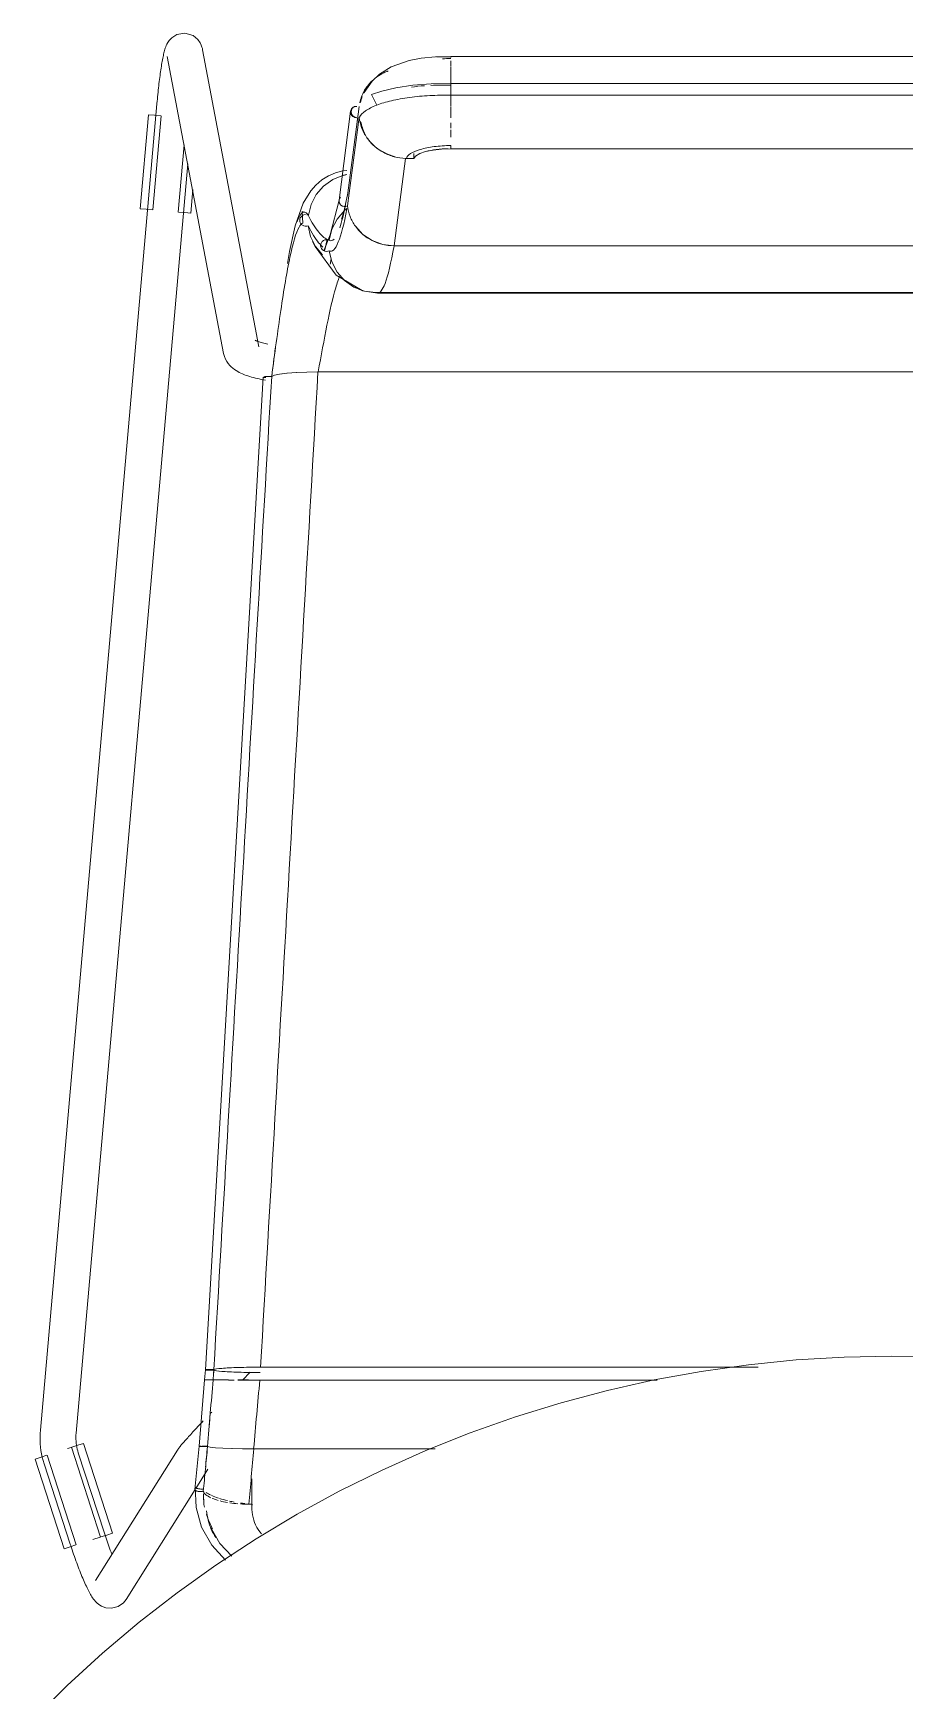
# Model space of a CAD drawing. Header units: millimetres. Extents: x 155927 to 317870, y -36033 to 97293.
# Drawn here: x 227791 to 228082, y 15946 to 16500 of the extents above; entities that cross this region are included whole.
import ezdxf

# ---------------------------------------------------------------- set-up
doc = ezdxf.new("R2010")
doc.units = ezdxf.units.MM
doc.header["$MEASUREMENT"] = 0
doc.layers.add('I-FURN', color=8, linetype='CONTINUOUS', lineweight=9)

msp = doc.modelspace()

# ---------------------------------------------------------------- linework, layer by layer
at = {"layer": 'I-FURN'}
for p, q in [((227837.53, 16498.52), (227836.68, 16497.61)), ((227839.19, 16499.56), (227837.53, 16498.52)), ((227841.95, 16500.04), (227839.19, 16499.56)), ((227844.7, 16499.21), (227841.95, 16500.04)), ((227844.7, 16499.21), (227846.28, 16497.89)), ((227834.72, 16492.56), (227834.62, 16492.1)), ((227834.82, 16493.01), (227834.72, 16492.56)), ((227834.92, 16493.43), (227834.82, 16493.01)), ((227835.02, 16493.85), (227834.92, 16493.43)), ((227835.13, 16494.25), (227835.02, 16493.85)), ((227835.24, 16494.64), (227835.13, 16494.25)), ((227835.37, 16495.04), (227835.24, 16494.64)), ((227835.51, 16495.44), (227835.37, 16495.04)), ((227835.68, 16495.87), (227835.51, 16495.44)), ((227835.9, 16496.35), (227835.68, 16495.87)), ((227836.2, 16496.91), (227835.9, 16496.35)), ((227836.68, 16497.61), (227836.2, 16496.91)), ((227846.28, 16497.89), (227847.02, 16496.81)), ((227847.02, 16496.81), (227847.4, 16496)), ((227847.4, 16496), (227847.61, 16495.38)), ((227847.61, 16495.38), (227847.75, 16494.87)), ((227847.75, 16494.87), (227847.83, 16494.45)), ((227866.65, 16395.16), (227847.83, 16494.45)), ((227833.78, 16487.16), (227833.69, 16486.52)), ((227833.88, 16487.77), (227833.78, 16487.16)), ((227833.97, 16488.38), (227833.88, 16487.77)), ((227834.06, 16488.96), (227833.97, 16488.38)), ((227834.15, 16489.53), (227834.06, 16488.96)), ((227834.24, 16490.08), (227834.15, 16489.53)), ((227834.34, 16490.62), (227834.24, 16490.08)), ((227834.43, 16491.13), (227834.34, 16490.62)), ((227834.53, 16491.63), (227834.43, 16491.13)), ((227834.62, 16492.1), (227834.53, 16491.63)), ((227836.04, 16492.22), (227854.86, 16392.93)), ((227910.81, 16488.73), (227906.92, 16486.34)), ((227916.85, 16490.86), (227910.81, 16488.73)), ((227920.89, 16491.65), (227916.85, 16490.86)), ((227925.71, 16492.15), (227920.89, 16491.65)), ((227930.74, 16492.26), (227925.71, 16492.15)), ((228225.59, 16492.27), (227930.74, 16492.27)), ((227930.74, 16492.26), (227930.74, 16492.09)), ((227930.74, 16491.96), (227930.74, 16492.25)), ((227930.74, 16489.02), (227930.74, 16490.77)), ((227930.74, 16486.17), (227930.74, 16488.75)), ((227930.74, 16488.23), (227930.74, 16486.15)), ((227833.1, 16481.72), (227833.02, 16480.99)), ((227833.18, 16482.44), (227833.1, 16481.72)), ((227833.26, 16483.15), (227833.18, 16482.44)), ((227833.35, 16483.85), (227833.26, 16483.15)), ((227833.43, 16484.53), (227833.35, 16483.85)), ((227833.52, 16485.21), (227833.43, 16484.53)), ((227833.61, 16485.87), (227833.52, 16485.21)), ((227833.69, 16486.52), (227833.61, 16485.87)), ((227904.45, 16484.04), (227901.77, 16480.15)), ((227906.92, 16486.34), (227904.45, 16484.04)), ((227912.46, 16481.8), (227907.77, 16480.7)), ((227918.08, 16482.65), (227912.46, 16481.8)), ((227924.2, 16483.13), (227918.08, 16482.65)), ((227930.74, 16483.23), (227924.2, 16483.13)), ((227930.74, 16486.01), (227930.74, 16482.98)), ((227930.74, 16482.98), (227930.74, 16486)), ((228225.59, 16483.23), (227930.74, 16483.23)), ((227930.74, 16479.38), (227930.74, 16483.23)), ((227930.74, 16483.23), (227930.74, 16483.16)), ((227930.74, 16483.16), (227930.74, 16482.96)), ((227930.74, 16482.96), (227930.74, 16482.66)), ((227930.74, 16482.66), (227930.74, 16482.27)), ((227930.74, 16482.27), (227930.74, 16481.81)), ((227930.74, 16481.81), (227930.74, 16481.32)), ((227832.56, 16476.37), (227793.62, 16033.05)), ((227832.58, 16476.53), (227832.56, 16476.37)), ((227832.65, 16477.28), (227832.58, 16476.53)), ((227832.72, 16478.03), (227832.65, 16477.28)), ((227832.79, 16478.78), (227832.72, 16478.03)), ((227832.86, 16479.52), (227832.79, 16478.78)), ((227832.94, 16480.26), (227832.86, 16479.52)), ((227833.02, 16480.99), (227832.94, 16480.26)), ((227901.77, 16480.15), (227901.67, 16479.95)), ((227907.77, 16480.7), (227904.31, 16479.54)), ((227904.31, 16479.54), (227906.07, 16476)), ((227930.74, 16481.32), (227930.74, 16480.82)), ((227930.74, 16480.82), (227930.74, 16480.35)), ((227930.74, 16480.35), (227930.74, 16479.93)), ((227930.74, 16479.93), (227930.74, 16479.6)), ((227930.74, 16479.6), (227930.74, 16479.38)), ((227930.74, 16479.29), (227930.74, 16475.48)), ((227930.74, 16475.48), (227930.74, 16479.29)), ((227930.74, 16479.27), (228225.59, 16479.27)), ((227826.99, 16441.35), (227829.75, 16472.76)), ((227829.75, 16472.76), (227831.79, 16472.58)), ((227831.22, 16440.98), (227833.98, 16472.39)), ((227831.79, 16472.58), (227833.86, 16472.4)), ((227897.29, 16473.96), (227893.43, 16444.18)), ((227900.11, 16471.98), (227896.26, 16442.27)), ((227900.13, 16475.52), (227896.28, 16445.82)), ((227899.67, 16471.99), (227899.36, 16469.55)), ((227930.74, 16471.73), (227930.74, 16475.29)), ((227930.74, 16468.26), (227930.74, 16470.1)), ((227930.74, 16465.28), (227930.74, 16467.74)), ((227841.64, 16462.72), (227839.67, 16440.24)), ((227918.39, 16459.77), (227918.39, 16458.11)), ((227918.39, 16459.77), (227918.39, 16458.12)), ((227919.03, 16458.97), (227920.38, 16459.76)), ((227920.38, 16459.76), (227922.36, 16460.43)), ((227922.36, 16460.43), (227924.85, 16460.94)), ((227924.85, 16460.94), (227927.7, 16461.26)), ((227927.7, 16461.26), (227930.74, 16461.36)), ((228225.59, 16461.42), (227930.74, 16461.42)), ((227930.74, 16461.36), (228225.59, 16461.36)), ((227805.57, 16032), (227842.85, 16456.35)), ((227894.75, 16454.03), (227892.24, 16453.37)), ((227896.08, 16454.17), (227894.75, 16454.03)), ((227911.81, 16428.9), (227915.67, 16458.18)), ((227915.67, 16458.18), (227918.39, 16458.11)), ((227918.39, 16458.11), (227919.03, 16458.97)), ((227885.7, 16449.28), (227883.96, 16447.32)), ((227887.67, 16450.97), (227885.7, 16449.28)), ((227888.29, 16448.94), (227885.81, 16446.12)), ((227889.87, 16452.34), (227887.67, 16450.97)), ((227891.37, 16451.12), (227888.29, 16448.94)), ((227892.24, 16453.37), (227889.87, 16452.34)), ((227894.89, 16452.52), (227891.37, 16451.12)), ((227896.07, 16452.79), (227894.89, 16452.52)), ((227894.89, 16452.51), (227896.07, 16452.78)), ((227843.9, 16439.86), (227844.6, 16447.76)), ((227881.46, 16443.21), (227878.78, 16435.58)), ((227883.96, 16447.32), (227881.46, 16443.21)), ((227884.07, 16442.8), (227883.17, 16439.17)), ((227885.81, 16446.12), (227884.07, 16442.8)), ((227893.45, 16444.26), (227890.48, 16432.64)), ((227893.49, 16444.42), (227893.42, 16443.95)), ((227893.42, 16443.95), (227893.49, 16443.48)), ((227893.67, 16444.86), (227893.49, 16444.42)), ((227893.49, 16443.48), (227893.68, 16443.04)), ((227893.97, 16445.24), (227893.67, 16444.86)), ((227893.68, 16443.04), (227893.97, 16442.65)), ((227893.97, 16442.65), (227894.35, 16442.35)), ((227895.03, 16440.31), (227896.41, 16446.6)), ((227829.03, 16441.17), (227826.99, 16441.35)), ((227831.1, 16440.99), (227829.03, 16441.17)), ((227841.86, 16440.04), (227839.79, 16440.23)), ((227843.9, 16439.86), (227841.86, 16440.04)), ((227880.29, 16437.46), (227880.37, 16437.95)), ((227880.36, 16437.95), (227880.29, 16437.46)), ((227880.35, 16436.98), (227880.29, 16437.46)), ((227880.29, 16437.46), (227880.35, 16436.98)), ((227880.56, 16438.4), (227880.36, 16437.95)), ((227880.37, 16437.95), (227880.56, 16438.4)), ((227880.56, 16438.4), (227880.86, 16438.8)), ((227880.86, 16438.8), (227880.56, 16438.4)), ((227880.86, 16438.8), (227881.25, 16439.1)), ((227881.25, 16439.1), (227880.86, 16438.8)), ((227882.26, 16440.09), (227881.09, 16440.41)), ((227881.09, 16440.41), (227881.28, 16436.56)), ((227881.25, 16439.1), (227881.7, 16439.3)), ((227881.7, 16439.3), (227881.25, 16439.1)), ((227882.2, 16439.38), (227881.7, 16439.3)), ((227881.7, 16439.3), (227882.2, 16439.37)), ((227882.69, 16439.33), (227883.16, 16439.16)), ((227883.17, 16439.17), (227882.69, 16439.33)), ((227892.77, 16437.91), (227891.02, 16434.51)), ((227895.28, 16440.78), (227892.77, 16437.91)), ((227894.28, 16437.88), (227895.03, 16440.31)), ((227894.35, 16442.35), (227894.81, 16442.16)), ((227894.81, 16442.16), (227895.3, 16442.08)), ((227896.03, 16441.41), (227895.28, 16440.78)), ((227895.3, 16442.08), (227895.79, 16442.12)), ((227896.09, 16442.2), (227896.26, 16442.27)), ((227878.78, 16435.58), (227876.89, 16427.06)), ((227880.53, 16436.52), (227880.35, 16436.98)), ((227880.35, 16436.98), (227880.53, 16436.52)), ((227880.82, 16436.12), (227880.53, 16436.52)), ((227880.53, 16436.52), (227880.82, 16436.11)), ((227881.2, 16435.8), (227880.82, 16436.12)), ((227880.82, 16436.11), (227881.2, 16435.8)), ((227881.65, 16435.59), (227881.2, 16435.8)), ((227881.2, 16435.8), (227881.65, 16435.59)), ((227882.14, 16435.5), (227881.65, 16435.59)), ((227881.65, 16435.59), (227882.14, 16435.5)), ((227882.64, 16435.53), (227882.14, 16435.5)), ((227882.14, 16435.5), (227882.64, 16435.53)), ((227883.11, 16435.68), (227882.64, 16435.53)), ((227882.64, 16435.53), (227883.11, 16435.68)), ((227883.91, 16432.07), (227883.11, 16435.68)), ((227883.11, 16435.68), (227883.9, 16432.06)), ((227883.9, 16432.06), (227885.54, 16428.74)), ((227885.55, 16428.74), (227883.91, 16432.07)), ((227890.48, 16432.64), (227888.31, 16427.32)), ((227891.02, 16434.51), (227890.12, 16430.8)), ((227898.89, 16435.51), (227901.38, 16432.77)), ((227901.38, 16432.77), (227904.49, 16430.69)), ((227876.89, 16427.06), (227876.16, 16422.99)), ((227885.49, 16428.67), (227884.6, 16430.41)), ((227892.47, 16419.13), (227885.49, 16428.67)), ((227885.54, 16428.74), (227887.94, 16425.91)), ((227887.94, 16425.9), (227885.55, 16428.74)), ((227887.35, 16429.53), (227887.28, 16429.04)), ((227887.28, 16429.04), (227887.35, 16428.55)), ((227887.29, 16429.04), (227887.35, 16429.53)), ((227887.35, 16428.55), (227887.29, 16429.04)), ((227887.54, 16430), (227887.35, 16429.53)), ((227887.35, 16429.53), (227887.54, 16429.99)), ((227887.54, 16428.09), (227887.35, 16428.55)), ((227887.35, 16428.55), (227887.54, 16428.09)), ((227887.54, 16429.99), (227887.83, 16430.4)), ((227887.83, 16430.4), (227887.54, 16430)), ((227887.83, 16427.69), (227887.54, 16428.09)), ((227887.54, 16428.09), (227887.83, 16427.69)), ((227887.83, 16430.4), (227888.22, 16430.71)), ((227888.21, 16430.71), (227887.83, 16430.4)), ((227888.22, 16427.38), (227887.83, 16427.69)), ((227887.83, 16427.69), (227888.21, 16427.37)), ((227888.66, 16430.92), (227888.21, 16430.71)), ((227888.21, 16427.37), (227888.66, 16427.17)), ((227888.22, 16430.71), (227888.67, 16430.91)), ((227888.67, 16427.17), (227888.22, 16427.38)), ((227889.44, 16431.08), (227888.61, 16427.19)), ((227889.16, 16431), (227888.66, 16430.92)), ((227888.66, 16427.17), (227889.16, 16427.09)), ((227888.67, 16430.91), (227889.16, 16431)), ((227889.16, 16427.09), (227888.67, 16427.17)), ((227889.16, 16431), (227889.65, 16430.96)), ((227889.65, 16430.96), (227889.16, 16431)), ((227889.65, 16427.13), (227889.16, 16427.09)), ((227889.16, 16427.09), (227889.65, 16427.13)), ((227889.65, 16430.96), (227890.12, 16430.79)), ((227890.12, 16430.8), (227889.65, 16430.96)), ((227890.12, 16427.29), (227889.65, 16427.13)), ((227889.65, 16427.13), (227890.12, 16427.29)), ((227890.12, 16427.29), (227891.02, 16423.58)), ((227904.49, 16430.69), (227908.04, 16429.37)), ((227908.04, 16429.37), (227911.81, 16428.9)), ((228244.52, 16428.9), (227911.81, 16428.9)), ((227911.81, 16428.9), (228244.52, 16428.9)), ((227892.77, 16420.19), (227891.02, 16423.58)), ((227891.02, 16423.58), (227892.77, 16420.18)), ((227901.12, 16414.01), (227892.47, 16419.13)), ((227895.28, 16417.31), (227892.77, 16420.19)), ((227892.77, 16420.18), (227895.28, 16417.31)), ((227898.42, 16415.14), (227895.28, 16417.31)), ((227895.28, 16417.31), (227898.41, 16415.14)), ((227901.28, 16413.94), (227898.1, 16415.31)), ((227898.41, 16415.14), (227901.98, 16413.77)), ((227901.99, 16413.78), (227898.42, 16415.14)), ((227906.31, 16413.15), (227901.28, 16413.94)), ((227901.98, 16413.77), (227905.77, 16413.3)), ((227905.77, 16413.3), (227901.99, 16413.78)), ((228250.56, 16413.3), (227905.77, 16413.3)), ((227905.77, 16413.3), (228250.56, 16413.3)), ((227906.31, 16413.15), (228211.11, 16413.15)), ((227854.86, 16392.93), (227855.12, 16391.94)), ((227865.43, 16397.39), (227865.45, 16397.37)), ((227865.45, 16397.37), (227865.53, 16397.33)), ((227865.53, 16397.33), (227865.61, 16397.28)), ((227865.61, 16397.28), (227865.77, 16397.21)), ((227865.77, 16397.21), (227865.96, 16397.12)), ((227865.96, 16397.12), (227866.19, 16397.03)), ((227866.19, 16397.03), (227866.46, 16396.93)), ((227866.46, 16396.93), (227866.77, 16396.82)), ((227866.77, 16396.82), (227867.1, 16396.71)), ((227867.1, 16396.71), (227867.47, 16396.6)), ((227867.47, 16396.6), (227867.86, 16396.5)), ((227867.86, 16396.5), (227868.28, 16396.39)), ((227868.28, 16396.39), (227868.73, 16396.29)), ((227868.73, 16396.29), (227869.2, 16396.19)), ((227869.2, 16396.19), (227869.69, 16396.09)), ((227855.12, 16391.94), (227855.48, 16391.04)), ((227855.48, 16391.04), (227855.92, 16390.25)), ((227855.92, 16390.25), (227856.4, 16389.57)), ((227856.4, 16389.57), (227856.91, 16388.97)), ((227856.91, 16388.97), (227857.43, 16388.45)), ((227857.43, 16388.45), (227857.96, 16388)), ((227857.96, 16388), (227858.5, 16387.6)), ((227858.5, 16387.6), (227859.03, 16387.24)), ((227859.03, 16387.24), (227859.57, 16386.91)), ((227848.76, 16053.17), (227868.05, 16385.08)), ((227859.57, 16386.91), (227860.11, 16386.62)), ((227860.11, 16386.62), (227860.66, 16386.35)), ((227860.66, 16386.35), (227861.22, 16386.1)), ((227861.22, 16386.1), (227861.79, 16385.86)), ((227861.79, 16385.86), (227862.37, 16385.64)), ((227862.37, 16385.64), (227862.96, 16385.44)), ((227862.96, 16385.44), (227863.57, 16385.24)), ((227863.57, 16385.24), (227864.18, 16385.06)), ((227864.18, 16385.06), (227864.81, 16384.89)), ((227864.81, 16384.89), (227865.46, 16384.73)), ((227865.46, 16384.73), (227866.11, 16384.57)), ((227866.11, 16384.57), (227866.78, 16384.43)), ((227866.78, 16384.43), (227867.46, 16384.3)), ((227867.46, 16384.3), (227868.15, 16384.17)), ((227868.05, 16385.08), (227868.11, 16385.03)), ((227868.11, 16385.03), (227868.05, 16385.08)), ((227868.15, 16384.17), (227868.86, 16384.06)), ((227868.59, 16384.93), (227868.29, 16384.98)), ((227868.3, 16384.98), (227868.59, 16384.93)), ((227868.31, 16385.18), (227868.61, 16385.23)), ((227868.62, 16385.23), (227868.32, 16385.18)), ((227868.59, 16384.93), (227868.97, 16384.9)), ((227868.96, 16384.9), (227868.59, 16384.93)), ((227868.61, 16385.23), (227869, 16385.26)), ((227869, 16385.26), (227868.62, 16385.23)), ((227869.46, 16385.28), (227869, 16385.26)), ((227869, 16385.26), (227869.45, 16385.28)), ((227869.45, 16385.28), (227869.95, 16385.29)), ((227869.95, 16385.29), (227869.46, 16385.28)), ((227870.45, 16385.29), (227869.95, 16385.29)), ((227869.95, 16385.29), (227870.44, 16385.29)), ((227870.44, 16385.29), (227870.92, 16385.27)), ((227870.92, 16385.27), (227870.45, 16385.29)), ((227870.92, 16385.27), (227871.82, 16385.67)), ((227871.82, 16385.67), (227870.92, 16385.27)), ((227873.57, 16386.04), (227871.82, 16385.67)), ((227871.82, 16385.67), (227873.56, 16386.03)), ((227873.57, 16386.04), (227876.03, 16386.35)), ((227876.06, 16386.35), (227873.57, 16386.04)), ((227879.16, 16386.59), (227876.06, 16386.35)), ((227876.06, 16386.35), (227879.12, 16386.58)), ((227879.16, 16386.59), (227882.64, 16386.74)), ((227882.7, 16386.74), (227879.16, 16386.59)), ((227882.7, 16386.74), (227886.39, 16386.8)), ((227886.47, 16386.8), (227882.7, 16386.74)), ((228269.87, 16386.8), (227886.47, 16386.8)), ((227886.47, 16386.8), (228269.87, 16386.8)), ((228030.28, 16054.88), (228014.44, 16052.65)), ((228046.2, 16056.48), (228030.28, 16054.88)), ((228062.17, 16057.44), (228046.2, 16056.48)), ((228078.17, 16057.76), (228062.17, 16057.44)), ((228086.8, 16057.67), (228078.17, 16057.76)), ((227846.66, 16027.61), (227848.49, 16049.81)), ((227848.76, 16053.17), (227848.49, 16049.81)), ((227848.56, 16049.81), (227848.49, 16049.81)), ((227848.49, 16049.81), (227848.56, 16049.81)), ((227848.55, 16049.81), (227848.49, 16049.81)), ((227848.49, 16049.81), (227848.55, 16049.81)), ((227848.74, 16049.82), (227848.55, 16049.81)), ((227848.55, 16049.81), (227848.74, 16049.81)), ((227848.56, 16049.81), (227848.75, 16049.82)), ((227848.74, 16049.81), (227848.56, 16049.81)), ((227849.04, 16049.82), (227848.74, 16049.82)), ((227849.04, 16049.81), (227848.74, 16049.81)), ((227848.74, 16049.81), (227849.03, 16049.81)), ((227848.75, 16049.82), (227849.04, 16049.82)), ((227848.83, 16053.2), (227848.76, 16053.17)), ((227848.76, 16053.17), (227848.83, 16053.14)), ((227849.02, 16053.22), (227848.83, 16053.2)), ((227848.83, 16053.14), (227849.02, 16053.12)), ((227849.31, 16053.25), (227849.02, 16053.22)), ((227849.02, 16053.12), (227849.31, 16053.09)), ((227849.03, 16049.81), (227849.41, 16049.8)), ((227849.04, 16049.82), (227849.42, 16049.82)), ((227849.42, 16049.82), (227849.04, 16049.82)), ((227849.42, 16049.8), (227849.04, 16049.81)), ((227849.69, 16053.27), (227849.31, 16053.25)), ((227849.31, 16053.09), (227849.7, 16053.08)), ((227849.41, 16049.8), (227849.87, 16049.8)), ((227849.42, 16049.82), (227849.88, 16049.82)), ((227849.87, 16049.82), (227849.42, 16049.82)), ((227849.87, 16049.8), (227849.42, 16049.8)), ((227850.14, 16053.28), (227849.69, 16053.27)), ((227849.7, 16053.08), (227850.15, 16053.06)), ((227850.36, 16049.82), (227849.87, 16049.82)), ((227850.36, 16049.8), (227849.87, 16049.8)), ((227849.87, 16049.8), (227850.36, 16049.8)), ((227849.88, 16049.82), (227850.37, 16049.82)), ((227850.63, 16053.28), (227850.14, 16053.28)), ((227850.15, 16053.06), (227850.64, 16053.06)), ((227850.86, 16049.82), (227850.36, 16049.82)), ((227850.86, 16049.8), (227850.36, 16049.8)), ((227850.36, 16049.8), (227850.85, 16049.8)), ((227850.37, 16049.82), (227850.86, 16049.82)), ((227851.13, 16053.28), (227850.63, 16053.28)), ((227850.64, 16053.06), (227851.13, 16053.06)), ((227850.85, 16049.8), (227851.33, 16049.8)), ((227850.86, 16049.82), (227851.33, 16049.82)), ((227851.33, 16049.82), (227850.86, 16049.82)), ((227851.33, 16049.8), (227850.86, 16049.8)), ((227851.6, 16053.27), (227851.13, 16053.28)), ((227851.13, 16053.06), (227851.6, 16053.07)), ((227852.22, 16049.79), (227851.33, 16049.8)), ((227851.33, 16049.8), (227852.21, 16049.79)), ((227852.49, 16053.48), (227851.6, 16053.27)), ((227851.6, 16053.07), (227852.51, 16052.86)), ((227852.21, 16049.79), (227853.96, 16049.78)), ((227853.96, 16049.78), (227852.22, 16049.79)), ((227852.23, 16049.83), (227853.98, 16049.85)), ((227853.98, 16049.85), (227852.23, 16049.83)), ((227854.23, 16053.67), (227852.49, 16053.48)), ((227852.51, 16052.86), (227854.26, 16052.67)), ((227856.46, 16049.76), (227853.96, 16049.78)), ((227853.96, 16049.78), (227856.46, 16049.76)), ((227853.98, 16049.85), (227856.48, 16049.86)), ((227856.48, 16049.86), (227853.98, 16049.85)), ((227856.74, 16053.84), (227854.23, 16053.67)), ((227854.26, 16052.67), (227856.75, 16052.51)), ((227856.46, 16049.76), (227858.43, 16049.76)), ((227858.43, 16049.76), (227856.47, 16049.76)), ((227859.87, 16053.96), (227856.74, 16053.84)), ((227856.75, 16052.51), (227859.87, 16052.38)), ((227859.6, 16049.87), (227863.16, 16049.87)), ((227863.16, 16049.87), (227859.6, 16049.87)), ((227863.16, 16049.75), (227859.6, 16049.76)), ((227859.6, 16049.76), (227863.16, 16049.75)), ((227863.43, 16054.04), (227859.87, 16053.96)), ((227859.87, 16052.38), (227863.42, 16052.3)), ((227863.73, 16052.42), (227861.15, 16049.75)), ((227866.95, 16049.75), (227863.16, 16049.75)), ((227863.16, 16049.75), (227866.95, 16049.75)), ((227863.42, 16052.3), (227867.11, 16052.28)), ((227867.22, 16054.06), (227863.43, 16054.04)), ((227999.78, 16049.75), (227866.95, 16049.75)), ((227866.95, 16049.75), (227999.78, 16049.75)), ((228033.49, 16054.06), (227867.22, 16054.06)), ((227867.22, 16054.06), (228033.49, 16054.06)), ((227998.7, 16049.79), (227983.09, 16046.3)), ((228014.44, 16052.65), (227998.7, 16049.79)), ((227983.09, 16046.3), (227967.62, 16042.18)), ((227850.39, 16038.57), (227850.87, 16039.07)), ((227967.62, 16042.18), (227952.34, 16037.45)), ((227793.62, 16033.05), (227793.54, 16031.91)), ((227844.63, 16032.43), (227845.02, 16032.85)), ((227845.02, 16032.85), (227845.42, 16033.29)), ((227845.42, 16033.29), (227845.83, 16033.73)), ((227845.83, 16033.73), (227846.26, 16034.19)), ((227846.26, 16034.19), (227846.69, 16034.65)), ((227846.69, 16034.65), (227847.13, 16035.12)), ((227847.13, 16035.12), (227847.58, 16035.6)), ((227847.58, 16035.6), (227848.03, 16036.08)), ((227952.34, 16037.45), (227937.26, 16032.12)), ((227793.54, 16031.91), (227793.51, 16030.77)), ((227793.51, 16030.77), (227793.52, 16029.62)), ((227793.52, 16029.62), (227793.58, 16028.48)), ((227793.58, 16028.48), (227793.69, 16027.35)), ((227793.69, 16027.35), (227793.84, 16026.21)), ((227802.75, 16026.87), (227803.92, 16027.24)), ((227804.02, 16027.27), (227813.7, 15997.27)), ((227804.13, 16027.31), (227806.11, 16027.95)), ((227805.51, 16030.65), (227805.52, 16031.31)), ((227805.52, 16029.99), (227805.51, 16030.65)), ((227805.52, 16031.31), (227805.57, 16031.97)), ((227805.55, 16029.33), (227805.52, 16029.99)), ((227805.61, 16028.67), (227805.55, 16029.33)), ((227805.57, 16031.97), (227805.57, 16032)), ((227805.7, 16028.01), (227805.61, 16028.67)), ((227805.82, 16027.36), (227805.7, 16028.01)), ((227805.96, 16026.71), (227805.82, 16027.36)), ((227806.11, 16027.95), (227808.06, 16028.58)), ((227817.75, 15998.57), (227808.06, 16028.58)), ((227839.81, 16026.93), (227839.98, 16027.15)), ((227839.98, 16027.15), (227840.16, 16027.38)), ((227840.16, 16027.38), (227840.34, 16027.6)), ((227840.34, 16027.6), (227840.53, 16027.83)), ((227840.53, 16027.83), (227840.73, 16028.07)), ((227840.73, 16028.07), (227840.94, 16028.32)), ((227840.94, 16028.32), (227841.17, 16028.59)), ((227841.17, 16028.59), (227841.41, 16028.87)), ((227841.41, 16028.87), (227841.67, 16029.16)), ((227841.67, 16029.16), (227841.94, 16029.47)), ((227841.94, 16029.47), (227842.23, 16029.79)), ((227842.23, 16029.79), (227842.53, 16030.13)), ((227842.53, 16030.13), (227842.85, 16030.48)), ((227842.85, 16030.48), (227843.18, 16030.85)), ((227843.18, 16030.85), (227843.52, 16031.22)), ((227843.52, 16031.22), (227843.88, 16031.61)), ((227843.88, 16031.61), (227844.25, 16032.02)), ((227844.25, 16032.02), (227844.63, 16032.43)), ((227845.24, 16013.12), (227846.66, 16027.61)), ((227846.72, 16027.64), (227846.66, 16027.61)), ((227846.66, 16027.61), (227846.73, 16027.64)), ((227846.73, 16027.58), (227846.66, 16027.61)), ((227846.66, 16027.61), (227846.73, 16027.58)), ((227846.91, 16027.66), (227846.72, 16027.64)), ((227846.73, 16027.64), (227846.91, 16027.66)), ((227846.73, 16027.58), (227846.92, 16027.56)), ((227847.2, 16027.68), (227846.91, 16027.66)), ((227846.91, 16027.66), (227847.21, 16027.68)), ((227846.92, 16027.56), (227847.21, 16027.54)), ((227847.22, 16027.54), (227846.92, 16027.56)), ((227847.21, 16027.54), (227847.6, 16027.52)), ((227847.6, 16027.52), (227847.22, 16027.54)), ((227848.04, 16027.71), (227847.58, 16027.7)), ((227847.59, 16027.7), (227848.04, 16027.71)), ((227847.6, 16027.52), (227848.05, 16027.51)), ((227848.05, 16027.51), (227847.6, 16027.52)), ((227848.53, 16027.71), (227848.04, 16027.71)), ((227848.04, 16027.71), (227848.53, 16027.71)), ((227848.05, 16027.51), (227848.54, 16027.51)), ((227848.55, 16027.51), (227848.05, 16027.51)), ((227849.02, 16027.71), (227848.53, 16027.71)), ((227848.53, 16027.71), (227849.03, 16027.71)), ((227848.54, 16027.51), (227849.04, 16027.51)), ((227849.04, 16027.51), (227848.55, 16027.51)), ((227849.5, 16027.7), (227849.02, 16027.71)), ((227849.03, 16027.71), (227849.5, 16027.7)), ((227849.04, 16027.51), (227849.51, 16027.52)), ((227849.51, 16027.52), (227849.04, 16027.51)), ((227850.4, 16027.33), (227849.51, 16027.52)), ((227849.51, 16027.52), (227850.4, 16027.32)), ((227852.12, 16027.15), (227850.4, 16027.32)), ((227850.4, 16027.32), (227852.14, 16027.15)), ((227854.57, 16027), (227852.13, 16027.15)), ((227852.14, 16027.15), (227854.62, 16027)), ((227937.26, 16032.12), (227922.4, 16026.18)), ((227791.9, 16023.36), (227793.86, 16023.99)), ((227801.59, 15993.36), (227791.9, 16023.36)), ((227793.84, 16026.21), (227794.03, 16025.09)), ((227793.86, 16023.99), (227795.83, 16024.63)), ((227794.03, 16025.09), (227794.27, 16023.97)), ((227794.27, 16023.97), (227794.56, 16022.87)), ((227794.56, 16022.87), (227794.89, 16021.77)), ((227794.89, 16021.77), (227794.9, 16021.73)), ((227794.9, 16021.73), (227803.61, 15994.91)), ((227805.63, 15994.66), (227795.95, 16024.67)), ((227806.12, 16026.07), (227805.96, 16026.71)), ((227806.31, 16025.44), (227806.12, 16026.07)), ((227815.03, 15998.62), (227806.31, 16025.44)), ((227839.41, 16026.34), (227812.1, 15982.76)), ((227839.41, 16026.34), (227839.62, 16026.67)), ((227839.62, 16026.67), (227839.81, 16026.93)), ((227857.65, 16026.88), (227854.61, 16027)), ((227854.62, 16027), (227857.71, 16026.88)), ((227861.15, 16026.81), (227857.65, 16026.88)), ((227857.71, 16026.88), (227861.15, 16026.81)), ((227861.25, 16026.81), (227865.01, 16026.78)), ((227864.89, 16026.78), (227861.25, 16026.81)), ((227865.01, 16026.78), (227925.56, 16026.78)), ((227925.56, 16026.78), (227865.01, 16026.78)), ((227922.4, 16026.18), (227907.79, 16019.66)), ((227845.54, 16013.53), (227849.58, 16019.97)), ((227864.3, 16016.74), (227864.3, 16006.99)), ((227907.79, 16019.66), (227893.46, 16012.56)), ((227822.27, 15976.39), (227845.31, 16013.15)), ((227845.36, 16014.01), (227845.65, 16007.1)), ((227893.46, 16012.56), (227879.41, 16004.89)), ((227845.65, 16007.1), (227847.52, 16000.58)), ((227864.36, 16008.23), (227863.31, 16008.23)), ((227879.41, 16004.89), (227865.69, 15996.66)), ((227847.52, 16000.58), (227850.91, 15994.57)), ((227850.23, 16000.99), (227853.59, 15995.16)), ((227803.54, 15993.99), (227801.59, 15993.36)), ((227805.52, 15994.62), (227803.54, 15993.99)), ((227803.76, 15994.46), (227803.61, 15994.91)), ((227804.01, 15993.72), (227803.76, 15994.46)), ((227811.13, 15996.44), (227813.61, 15997.24)), ((227815.79, 15997.94), (227813.82, 15997.31)), ((227815.14, 15998.29), (227815.03, 15998.62)), ((227815.36, 15997.6), (227815.14, 15998.29)), ((227815.59, 15996.91), (227815.36, 15997.6)), ((227815.83, 15996.23), (227815.59, 15996.91)), ((227817.75, 15998.57), (227815.79, 15997.94)), ((227816.06, 15995.55), (227815.83, 15996.23)), ((227816.29, 15994.87), (227816.06, 15995.55)), ((227816.53, 15994.21), (227816.29, 15994.87)), ((227816.76, 15993.55), (227816.53, 15994.21)), ((227850.91, 15994.57), (227855.51, 15989.58)), ((227865.69, 15996.66), (227852.31, 15987.89)), ((227853.59, 15995.16), (227857.62, 15990.93)), ((227804.25, 15992.98), (227804.01, 15993.72)), ((227804.5, 15992.25), (227804.25, 15992.98)), ((227804.75, 15991.52), (227804.5, 15992.25)), ((227805.01, 15990.8), (227804.75, 15991.52)), ((227805.26, 15990.08), (227805.01, 15990.8)), ((227805.51, 15989.37), (227805.26, 15990.08)), ((227805.77, 15988.68), (227805.51, 15989.37)), ((227806.02, 15987.99), (227805.77, 15988.68)), ((227817, 15992.9), (227816.76, 15993.55)), ((227817.24, 15992.27), (227817, 15992.9)), ((227817.47, 15991.64), (227817.24, 15992.27)), ((227806.28, 15987.31), (227806.02, 15987.99)), ((227806.53, 15986.64), (227806.28, 15987.31)), ((227806.79, 15985.99), (227806.53, 15986.64)), ((227807.04, 15985.35), (227806.79, 15985.99)), ((227807.29, 15984.72), (227807.04, 15985.35)), ((227807.54, 15984.11), (227807.29, 15984.72)), ((227807.78, 15983.52), (227807.54, 15984.11)), ((227808.03, 15982.94), (227807.78, 15983.52)), ((227808.27, 15982.38), (227808.03, 15982.94)), ((227852.31, 15987.89), (227839.29, 15978.6)), ((227808.51, 15981.83), (227808.27, 15982.38)), ((227808.75, 15981.31), (227808.51, 15981.83)), ((227808.99, 15980.8), (227808.75, 15981.31)), ((227809.22, 15980.3), (227808.99, 15980.8)), ((227809.45, 15979.83), (227809.22, 15980.3)), ((227809.68, 15979.37), (227809.45, 15979.83)), ((227809.91, 15978.93), (227809.68, 15979.37)), ((227810.14, 15978.51), (227809.91, 15978.93)), ((227810.37, 15978.1), (227810.14, 15978.51)), ((227810.6, 15977.7), (227810.37, 15978.1)), ((227810.85, 15977.31), (227810.6, 15977.7)), ((227811.1, 15976.92), (227810.85, 15977.31)), ((227839.29, 15978.6), (227826.65, 15968.79)), ((227811.38, 15976.53), (227811.1, 15976.92)), ((227811.69, 15976.13), (227811.38, 15976.53)), ((227812.06, 15975.7), (227811.69, 15976.13)), ((227812.52, 15975.24), (227812.06, 15975.7)), ((227813.15, 15974.72), (227812.52, 15975.24)), ((227814.07, 15974.15), (227813.15, 15974.72)), ((227815.45, 15973.63), (227814.07, 15974.15)), ((227817.42, 15973.46), (227815.45, 15973.63)), ((227819.65, 15974.04), (227817.42, 15973.46)), ((227821.38, 15975.27), (227819.65, 15974.04)), ((227821.38, 15975.27), (227822.27, 15976.39)), ((227826.65, 15968.79), (227814.41, 15958.48)), ((227814.41, 15958.48), (227802.6, 15947.69)), ((227802.6, 15947.69), (227791.22, 15936.44))]:
    msp.add_line(p, q, dxfattribs=at)
for centre, major_axis, ratio, start_param, end_param in [((227930.74, 16487.99), (-12.4, 0), 0.287441, 4.712389, 4.932602), ((227930.74, 16476.52), (0, 15.75), 0.000004, 2.669107, 2.851347), ((227895.38, 16443.95), (1.96, 0), 0.955139, 2.379629, 4.923331), ((227895.38, 16443.95), (1.96, 0), 0.955139, 5.079249, 5.177701), ((227911.94, 16443.97), (15.78, 0), 0.955139, 3.254129, 3.495629), ((227911.94, 16443.97), (15.78, 0), 0.955139, 3.495799, 3.737346), ((227911.94, 16443.97), (15.78, 0), 0.955139, 3.737469, 4.704147)]:
    msp.add_ellipse(centre, major_axis=major_axis, ratio=ratio, start_param=start_param, end_param=end_param, dxfattribs=at)
for points, knots in [([(227909.87, 16487.42), (227909.36, 16487.24), (227908.01, 16486.67), (227906.75, 16485.93), (227906.03, 16485.4)], [0.260519, 0.260519, 0.260519, 0.260519, 0.3333333, 0.4544474, 0.4544474, 0.4544474, 0.4544474]), ([(227905.24, 16484.77), (227904.29, 16483.98), (227902.62, 16482.17), (227901.02, 16479.35), (227900.55, 16477.44), (227900.39, 16476.7)], [0.5, 0.5, 0.5, 0.5, 0.6666667, 0.8333333, 0.9365189, 0.9365189, 0.9365189, 0.9365189]), ([(227906.07, 16476), (227907.49, 16476.54), (227910.82, 16477.54), (227916.89, 16478.63), (227923.74, 16479.26), (227928.39, 16479.34), (227930.74, 16479.29)], [0.3397465, 0.3397465, 0.3397465, 0.3397465, 0.5, 0.6666667, 0.8333333, 0.9999948, 0.9999948, 0.9999948, 0.9999948]), ([(227899.25, 16475.56), (227899.11, 16475.56), (227898.89, 16475.55), (227898.6, 16475.48), (227898.33, 16475.38), (227898.01, 16475.2), (227897.69, 16474.91), (227897.46, 16474.55), (227897.32, 16474.2), (227897.28, 16473.89), (227897.27, 16473.62), (227897.31, 16473.35), (227897.38, 16473.1), (227897.49, 16472.85), (227897.68, 16472.54), (227898.01, 16472.21), (227898.4, 16471.98), (227898.76, 16471.86), (227899.02, 16471.81), (227899.18, 16471.79), (227899.25, 16471.79)], [0.1111111, 0.1111111, 0.1111111, 0.1111111, 0.1666667, 0.1944444, 0.2222222, 0.2777778, 0.3333333, 0.3888889, 0.4444444, 0.4791667, 0.5138889, 0.5486111, 0.5833333, 0.6180556, 0.6527778, 0.7222222, 0.7916667, 0.8263889, 0.8611111, 0.8888889, 0.8888889, 0.8888889, 0.8888889]), ([(227898.86, 16471.89), (227898.74, 16471.92), (227898.51, 16472.02), (227898.09, 16472.3), (227897.64, 16472.85), (227897.39, 16473.72), (227897.62, 16474.5), (227898.01, 16475.01), (227898.39, 16475.31), (227898.85, 16475.5), (227899.18, 16475.54), (227899.35, 16475.54)], [-0.8125, -0.8125, -0.8125, -0.8125, -0.765625, -0.71875, -0.625, -0.5, -0.375, -0.3125, -0.25, -0.1875, -0.125, -0.125, -0.125, -0.125]), ([(227912.14, 16458.73), (227910.9, 16459.05), (227907.38, 16460.48), (227904.08, 16462.94), (227902.94, 16465.1)], [-0.8333333, -0.8333333, -0.8333333, -0.8333333, -0.6666667, -0.3333333, -0.3333333, -0.3333333, -0.3333333]), ([(227879.39, 16436.96), (227879.63, 16437.59), (227880.88, 16440.5), (227882.14, 16440.72), (227883.17, 16439.17)], [0.6929173, 0.6929173, 0.6929173, 0.6929173, 0.75, 1, 1, 1, 1]), ([(227883.16, 16439.16), (227884.32, 16436.77), (227886.42, 16433.34), (227888.51, 16431.55), (227889.44, 16431.08)], [0, 0, 0, 0, 0.5, 0.9025383, 0.9025383, 0.9025383, 0.9025383]), ([(227890.12, 16427.29), (227891.15, 16426.74), (227893.13, 16428.65), (227895.12, 16436.3), (227896.08, 16441.31)], [0, 0, 0, 0, 0.5, 0.9703724, 0.9703724, 0.9703724, 0.9703724]), ([(227870.92, 16385.27), (227871.93, 16392.82), (227873.97, 16408.03), (227877.02, 16426.47), (227879.46, 16434.77), (227880.88, 16436.37), (227881.28, 16436.56)], [0, 0, 0, 0, 0.25, 0.5, 0.75, 0.8499411, 0.8499411, 0.8499411, 0.8499411]), ([(227883.11, 16435.68), (227884.28, 16433.27), (227885.91, 16430.62), (227887.54, 16428.94), (227887.99, 16428.55)], [0, 0, 0, 0, 0.5, 0.6963068, 0.6963068, 0.6963068, 0.6963068]), ([(227906.31, 16413.15), (227907.14, 16413.15), (227908.97, 16415.53), (227910.8, 16423.17), (227911.81, 16428.9)], [0.0892847, 0.0892847, 0.0892847, 0.0892847, 0.5, 1, 1, 1, 1]), ([(227886.47, 16386.8), (227887.44, 16392.19), (227889.39, 16402.97), (227891.82, 16413.68), (227893.28, 16417.92), (227893.77, 16419.07)], [0, 0, 0, 0, 0.25, 0.5, 0.625, 0.625, 0.625, 0.625]), ([(227848.76, 16053.17), (227848.76, 16053.19), (227848.9, 16053.22), (227849.29, 16053.25), (227849.67, 16053.27), (227850.13, 16053.28), (227850.63, 16053.28), (227851.13, 16053.28), (227851.45, 16053.27), (227851.6, 16053.27)], [-0.498493, -0.498493, -0.498493, -0.498493, -0.375, -0.3125, -0.25, -0.1875, -0.125, -0.0625, 0, 0, 0, 0]), ([(227851.33, 16049.82), (227851.03, 16046.13), (227850.58, 16040.79), (227850.14, 16035.46), (227850.01, 16033.81)], [0, 0, 0, 0, 0.5, 0.7233886, 0.7233886, 0.7233886, 0.7233886]), ([(227851.6, 16053.27), (227851.87, 16053.41), (227853.26, 16053.62), (227856.62, 16053.84), (227859.79, 16053.97), (227863.39, 16054.05), (227865.94, 16054.06), (227867.22, 16054.06)], [-1, -1, -1, -1, -0.666667, -0.5, -0.333333, -0.166667, 0, 0, 0, 0]), ([(227867.11, 16052.28), (227864.59, 16052.28), (227860.82, 16052.33), (227856.64, 16052.5), (227853.29, 16052.72), (227851.89, 16052.93), (227851.6, 16053.07)], [-0.996036, -0.996036, -0.996036, -0.996036, -0.6666667, -0.5, -0.3333333, 0, 0, 0, 0]), ([(227848.07, 16012.56), (227847.93, 16012.54), (227847.65, 16012.51), (227847.22, 16012.49), (227846.85, 16012.51), (227846.56, 16012.53), (227846.29, 16012.56), (227846.04, 16012.61), (227845.81, 16012.67), (227845.62, 16012.74), (227845.42, 16012.84), (227845.32, 16012.93), (227845.29, 16012.97)], [0, 0, 0, 0, 0.0555556, 0.1111111, 0.1666667, 0.1944444, 0.2222222, 0.2777778, 0.3055556, 0.3333333, 0.3888889, 0.4444444, 0.4444444, 0.4444444, 0.4444444]), ([(227852.28, 15997.1), (227851.71, 15997.99), (227850.05, 16000.81), (227849.43, 16003.92), (227849.15, 16006.06)], [0.591443, 0.591443, 0.591443, 0.591443, 0.6666667, 0.8236682, 0.8236682, 0.8236682, 0.8236682]), ([(227849.15, 16004.96), (227849.54, 16003.61), (227850.17, 16001.92), (227851.01, 16000.32), (227851.2, 15999.98)], [0.2297626, 0.2297626, 0.2297626, 0.2297626, 0.3333333, 0.3618206, 0.3618206, 0.3618206, 0.3618206]), ([(227867.47, 15998.34), (227866.7, 15999.24), (227864.77, 16002.24), (227864.14, 16005.84), (227864.36, 16008.23)], [0.5, 0.5, 0.5, 0.5, 0.6666667, 1, 1, 1, 1])]:
    msp.add_open_spline(points, degree=3, knots=knots, dxfattribs=at)
for points in [[(227926.14, 16491.99), (227927.61, 16492.12), (227929.16, 16492.18), (227930.74, 16492.17)], [(227917.59, 16482.02), (227919, 16482.2), (227920.45, 16482.37), (227921.93, 16482.47)], [(227924.14, 16482.59), (227926.32, 16482.7), (227928.52, 16482.73), (227930.74, 16482.69)], [(227900.31, 16471.97), (227900.66, 16472.69), (227901.97, 16474.1), (227904.44, 16475.36), (227905.9, 16475.93)], [(227900.58, 16476.85), (227900.73, 16477.53), (227900.94, 16478.21), (227901.19, 16478.86)], [(227900.11, 16471.98), (227900.26, 16470.73), (227900.84, 16468.36), (227902.6, 16465.02), (227905.13, 16462.18), (227908.28, 16459.99), (227911.88, 16458.57), (227914.38, 16458.21), (227915.67, 16458.18)], [(227902.09, 16466.46), (227901.4, 16467.72), (227900.99, 16469.09), (227900.65, 16470.47)], [(227915.92, 16458.19), (227916.05, 16458.74), (227916.99, 16459.84), (227920.31, 16461.24), (227925.11, 16462.2), (227928.85, 16462.46), (227930.74, 16462.49)], [(227929.9, 16461.42), (227927.12, 16461.36), (227924.58, 16461), (227922.36, 16460.48)], [(227893.66, 16434.95), (227894.32, 16436.84), (227894.98, 16439.65), (227895.64, 16442.69)], [(227890.12, 16430.79), (227890.67, 16430.5), (227891.21, 16430.65), (227891.76, 16431.22)], [(227890.52, 16422.83), (227890.57, 16423.3), (227890.63, 16423.76), (227890.68, 16424.23)], [(227905.77, 16413.3), (227905.95, 16413.2), (227906.13, 16413.15), (227906.31, 16413.15)], [(227870.93, 16385.28), (227871.33, 16388.4), (227871.72, 16391.56), (227872.12, 16394.68)], [(227870.92, 16385.27), (227867.7, 16330.03), (227861.26, 16219.44), (227854.82, 16108.68), (227851.6, 16053.27)], [(227876.8, 16220.56), (227880, 16276.02), (227883.19, 16331.44), (227886.39, 16386.8)], [(227867.22, 16054.06), (227870.41, 16109.59), (227873.61, 16165.09), (227876.8, 16220.56)], [(227851.6, 16053.07), (227851.01, 16053.05), (227849.5, 16053.06), (227848.76, 16053.13), (227848.76, 16053.17)], [(227851.33, 16049.8), (227851.02, 16046.09), (227850.42, 16038.65), (227849.82, 16031.23), (227849.51, 16027.52)], [(227851.33, 16049.8), (227851.37, 16050.38), (227851.46, 16051.54), (227851.55, 16052.69), (227851.6, 16053.27)], [(227851.33, 16049.82), (227851.38, 16050.36), (227851.47, 16051.44), (227851.56, 16052.53), (227851.6, 16053.07)], [(227865.92, 16038.26), (227866.26, 16042.08), (227866.61, 16045.92), (227866.95, 16049.75)], [(227864.89, 16026.78), (227865.23, 16030.6), (227865.58, 16034.43), (227865.92, 16038.26)], [(227848.07, 16012.56), (227848.31, 16015.01), (227848.79, 16019.96), (227849.27, 16024.99), (227849.51, 16027.52)], [(227848.79, 16020.62), (227849.02, 16022.9), (227849.25, 16025.21), (227849.48, 16027.52)], [(227863.31, 16008.23), (227863.57, 16011.26), (227864.11, 16017.4), (227864.7, 16023.65), (227865.01, 16026.78)], [(227845.42, 16013.87), (227845.46, 16013.82), (227845.58, 16013.73), (227845.88, 16013.6), (227846.27, 16013.48), (227846.72, 16013.38), (227847.21, 16013.32), (227847.71, 16013.29), (227848.03, 16013.29), (227848.18, 16013.3)], [(227850.62, 16010.39), (227849.93, 16010.72), (227848.78, 16011.42), (227848.22, 16012.17), (227848.07, 16012.56)], [(227848.11, 16011.73), (227848.13, 16010.83), (227848.19, 16009.93), (227848.29, 16009.04)], [(227848.42, 16007.28), (227848.23, 16008.52), (227848.19, 16009.77), (227848.18, 16011.03)], [(227849.08, 16012.21), (227849.49, 16011.89), (227850.01, 16011.56), (227850.66, 16011.25)], [(227850.9, 16011.14), (227851.54, 16010.84), (227852.28, 16010.56), (227853.1, 16010.3)], [(227853.06, 16009.51), (227852.33, 16009.72), (227851.69, 16009.95), (227851.09, 16010.2)], [(227853.53, 16010.14), (227854.33, 16009.89), (227855.21, 16009.67), (227856.13, 16009.45)], [(227856.11, 16008.83), (227855.26, 16008.97), (227854.46, 16009.14), (227853.72, 16009.33)], [(227856.78, 16009.3), (227857.32, 16009.18), (227857.88, 16009.06), (227858.44, 16008.96)], [(227859.59, 16008.4), (227858.69, 16008.47), (227857.81, 16008.57), (227856.96, 16008.7)], [(227860.47, 16008.64), (227860.94, 16008.58), (227861.42, 16008.53), (227861.9, 16008.48)], [(227863.31, 16008.23), (227862.36, 16008.24), (227861.44, 16008.27), (227860.53, 16008.33)], [(227864.31, 16006.71), (227864.29, 16007.22), (227864.31, 16007.72), (227864.36, 16008.23)]]:
    msp.add_open_spline(points, degree=3, dxfattribs=at)

doc.saveas('drawing.dxf')
